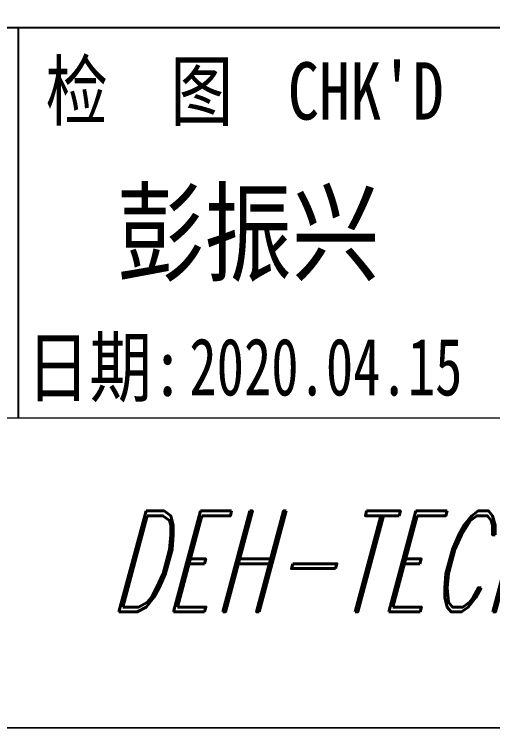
# Model space of a CAD drawing. Header units: millimetres. Extents: x 1333 to 70140, y -42879 to -5704.
# Drawn here: x 68729.1 to 68770.8, y -26173.4 to -26111.2 of the extents above; entities that cross this region are included whole.
import ezdxf
from ezdxf.enums import TextEntityAlignment as Align

# ---------------------------------------------------------------- set-up
doc = ezdxf.new("R2010")
doc.units = ezdxf.units.MM
doc.header["$LTSCALE"] = 0.5
doc.layers.add('图\\M+19E79\\M+195B6\\M+18E9A', color=7, linetype='Continuous')
doc.layers.add('图框', color=7, linetype='Continuous', lineweight=18)
doc.layers.add('打印', color=7, linetype='Continuous', lineweight=15, plot=False)
doc.layers.add('打印-禁用', color=7, linetype='Continuous', lineweight=15, plot=False)
doc.styles.add('国标', font='simfang.ttf', dxfattribs={"width": 0.8})
doc.styles.add('标题\\M+18E9A', font='romand.shx', dxfattribs={"oblique": 10, "bigfont": 'bigfont.shx'})

# ---------------------------------------------------------------- blocks, each defined once
blk = doc.blocks.new('GZDEH零件A3图框V01版')
at = {"layer": '图\\M+19E79\\M+195B6\\M+18E9A', "color": 9}
for p, q in [((3181.99, -1815.961), (3092.49, -1815.961)), ((3135.83, -1815.961), (3135.83, -1832.961)), ((3135.83, -1815.961), (3135.83, -1832.961))]:
    blk.add_line(p, q, dxfattribs=at)
at = {"layer": '图框', "linetype": 'Continuous'}
blk.add_line((2882.49, -1832.961), (3272.49, -1832.961), dxfattribs=at)
at = {"layer": '打印-禁用', "linetype": 'Continuous'}
blk.add_line((2857.49, -1846.461), (3277.49, -1846.461), dxfattribs=at)
at = {"layer": '图\\M+19E79\\M+195B6\\M+18E9A', "color": 9, "style": '国标', "width": 0.8}
for s, p in [('检  图', (3141.11, -1819.96)), ('日期:', (3139.616, -1831.999))]:
    blk.add_text(s, height=2.5, dxfattribs=at).set_placement(p, align=Align.CENTER)
blk.add_text("CHK'D", height=2.5, dxfattribs=at).set_placement((3147.583, -1819.96))
at = {"layer": '图\\M+19E79\\M+195B6\\M+18E9A', "color": 7, "style": '标题\\M+18E9A', "oblique": 15, "width": 0.6}
blk.add_text('DEH-TECH', height=4.4, dxfattribs=at).set_placement((3149.164, -1839.211), align=Align.MIDDLE)
blk = doc.blocks.new('DEH A3')
at = {"layer": '图框'}
blk.add_blockref('GZDEH零件A3图框V01版', (-2857.49, 1846.461), dxfattribs=at)

msp = doc.modelspace()

# ---------------------------------------------------------------- linework, layer by layer
at = {"layer": '打印'}
msp.add_lwpolyline([(68172.748, -25579.398), (69012.748, -25579.398), (69012.748, -26173.398), (68172.748, -26173.398)], close=True, dxfattribs=at)

# ---------------------------------------------------------------- block references
at = {"layer": '图框', "xscale": 2.000000000000017, "yscale": 2.000000000000017, "zscale": 2.000000000000017, "rotation": 359.9999925153066}
msp.add_blockref('DEH A3', (68172.748, -26173.398), dxfattribs=at)

# ---------------------------------------------------------------- texts
at = {"layer": '图\\M+19E79\\M+195B6\\M+18E9A', "color": 3, "style": '国标'}
for s, height, width, p in [('彭振兴', 7, 0.8, (68738.024, -26133.765)), ('2020.04.15', 5, 0.7, (68744.354, -26144.438))]:
    msp.add_text(s, height=height, rotation=359.99999, dxfattribs=dict(at, width=width)).set_placement(p)

doc.saveas('drawing.dxf')
